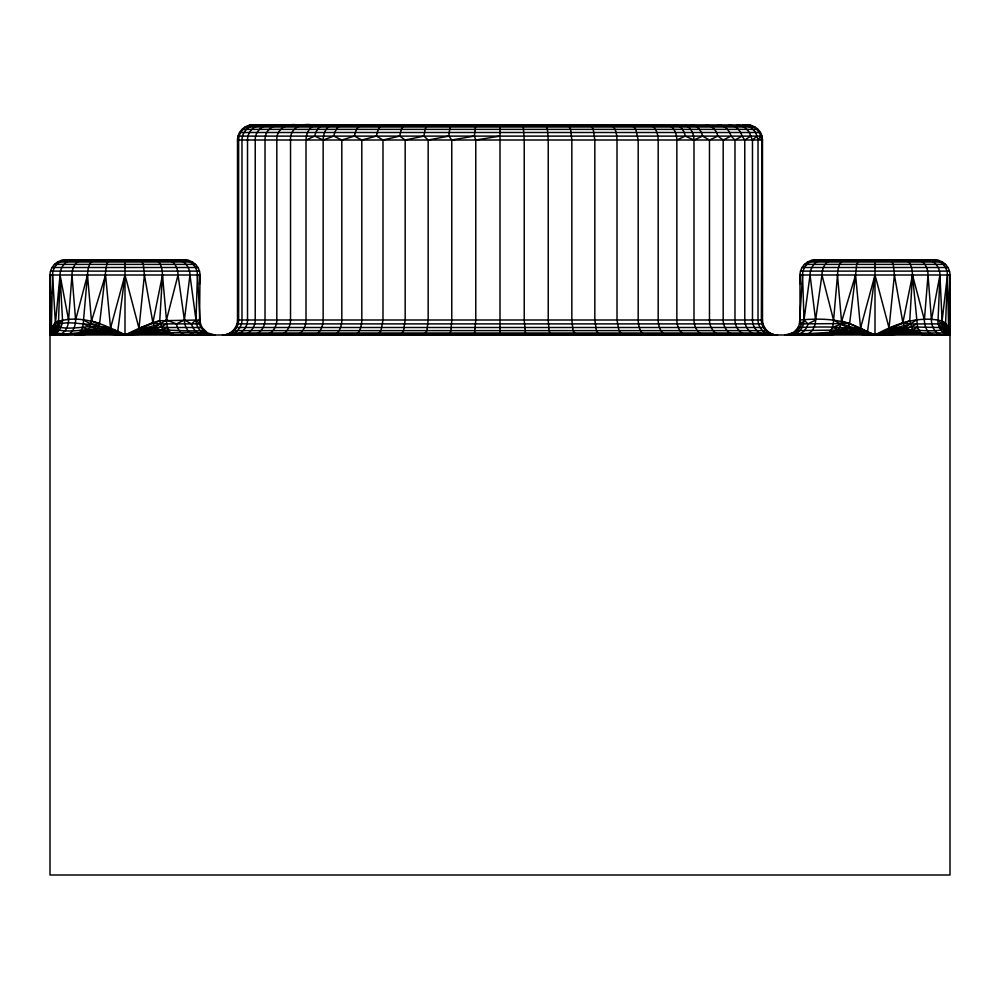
<?xml version="1.0" encoding="UTF-8"?>
<svg xmlns="http://www.w3.org/2000/svg" width="1000" height="1000" viewBox="0 0 1000 1000"><rect width="100%" height="100%" fill="white"/><g stroke="black" fill="none" stroke-linecap="round" stroke-linejoin="round"><path stroke-width="1.5" d="M73.037 260C65.338 260.125 59.95 267.738 60.05 275L58.463 323.975L56.537 329.663L53.238 334.487L50 335L50 275C49.95 266.975 56.975 259.95 65 260L185 260C193.025 259.95 200.05 266.975 200 275L199.5 323.888C201.2 330.225 207.2 334.963 213.787 335M67.05 260C59.1 259.975 52.488 267.162 52.55 275L51.35 329.525L50 335L950 335L950 275C950.05 266.975 943.025 259.95 935 260L815 260C806.975 259.95 799.95 266.975 800 275L800 320C800.088 327.337 794.312 333.55 787.3 335C796.075 336.188 804.175 328.775 804.013 320L810.05 275C809.95 267.738 815.337 260.125 823.037 260M949.513 294.8L950 275L800 275L800.5 284.312M793.487 334.487L808.062 335L845.562 333.475L875 335L890.337 331.75L906.237 331.712L913.65 331.95L922.6 334.487L950 335L948.562 329.35L950 275L950 875L50 875L50 275L200 275L199.5 284.312M926.963 260C934.663 260.125 940.05 267.738 939.95 275L942.087 321.012C941.562 326.712 944.513 332.825 950 335L948.6 328.088L947.45 275C947.513 267.162 940.9 259.975 932.95 260M50.362 332.088L50 335L53.238 331.712L55.05 327.55L60.05 275L62.5 320C62.462 326.05 59.175 332.4 53.238 334.487C77.2 334.925 101.062 332.088 125 335C141.15 330.875 158.763 329.575 174.75 335C152.812 331.35 130.638 337.713 109.162 331.662C91.613 327.85 74.175 336.312 56.25 332.987L54.8 331.95L50 335L50.35 331.463M210.188 335C202.288 335 195.912 327.725 195.987 320L197.45 275C197.512 267.162 190.9 259.975 182.95 260M858.2 333.875L860.55 328.088L875 275L889.45 329.525L910.35 323.975L937.925 323.888L946.413 329.938L949.862 334.387L948.475 333.475L946.762 334.487L943.75 332.987L943.875 329.613L939.175 327.5L911.225 326.975L889.45 329.525L875 335L845.562 333.475L825.25 335C835.925 329.963 848.05 325.975 860.088 329.35C880.138 340.538 903.188 330.175 924.75 335L913.65 331.95C895.475 334.913 876.625 335.325 858.2 333.875C836.587 329 814.463 335.525 792.525 332.987L785.037 335L789.025 334.688M474.4 335L475.775 320L475.775 140L474.325 136.113L475.737 125L750.312 125.512L252.5 125C244.475 124.95 237.45 131.975 237.5 140L237.5 320C237.55 328.025 230.525 335.05 222.5 335M825.25 335L846.513 331.775L875 335C894.175 324.45 915.212 316.65 937.5 320C942.087 324.312 948.562 329.137 950 335C949.762 329.4 947.188 323.75 942.087 321.012L947.45 275L945.525 325.825L947.288 331.775L950 335L949.087 332.762L947.288 331.775L943.75 332.987L941.162 330.613L937.925 323.888L939.95 275L931.438 320C931.388 326.637 935.35 334.625 942.738 335M817.05 260C809.1 259.975 802.487 267.162 802.55 275L799.488 323.888L849.625 323.537L875 335L906.237 331.712L917.562 327.5L912.5 275C912.225 269.587 911.338 261.45 905 260M174.75 335L163.65 331.95L160.35 323.975L159.75 320.737L162.5 275C162.225 269.587 161.337 261.45 155 260M943.75 332.987L920.6 332.987L913.65 331.95L912.337 329.663L909.75 320.737L912.5 275L924.388 320C924.425 326.138 927.2 334.312 934.262 335M859.475 260L856.725 264.387L855.588 275L839.987 327.013L836.275 333.675L829.4 332.987L832.438 327.5L833.263 323.888L837.5 275C837.775 269.587 838.662 261.45 845 260M215 335L207.5 332.987C179.65 332.062 152.7 332.638 125 335C108.75 330.387 91.75 334.513 75.25 335C81.862 333.85 83.35 325.637 83.537 320L87.5 275C87.775 269.587 88.663 261.45 95 260M57.263 335C64.65 334.625 68.612 326.637 68.562 320L71.963 275C71.95 268.612 75.338 260.512 82.575 260M449.012 335L450.962 330.613L451.763 320L451.763 140L448.888 136.113L449.175 132.5L450.25 127.013L451.712 125L475.737 125M924.388 320L928.037 275C928.05 268.612 924.663 260.512 917.425 260M56.25 332.987L56.537 329.663L54.325 329.725L51.112 331.75L50 335L50.35 332.675M71.963 275L75.612 320C75.575 326.138 72.8 334.312 65.738 335M806.8 334.487C812.613 332.287 815.55 325.913 815.6 320L821.963 275C821.95 268.612 825.337 260.512 832.575 260M294.925 335C302.262 334.588 306.05 326.562 306.012 320L306.012 140C306.087 134.25 308.6 127.863 314.225 125.512L451.712 125M140.525 260L143.275 264.387L144.412 275L138.988 328.3L141.275 333.9M890.525 260L893.275 264.387L894.412 275L888.988 328.3L909.75 320.737M424.062 335L426.962 330.613L428.162 320L428.162 140L423.95 136.113L425.075 129.388L427.025 125.512L428.15 125M196.275 335C188.775 334.725 184.325 326.85 184.4 320L189.95 275C190.05 267.738 184.662 260.125 176.962 260M845.562 333.475L849.625 323.537L855.588 275L860.55 328.088L867.487 332.088L866.538 334.387L858.688 332.762M125 275L110.55 328.088L108.2 333.875L116.538 334.387L117.737 331.463L125 275L138.988 328.3L125 335L95.562 333.475L99.625 323.537L106.112 267.5L107.525 262.013L109.475 260M875 275L867.487 332.088M777.5 335C769.062 335.625 761.3 328.475 761.375 320L761.988 136.113C760.238 129.725 754.125 125.037 747.5 125M423.95 136.113L405.175 140L399.738 136.113L401.225 129.388L403.8 125.512L405.288 125M50.3 333.25L50 335L56.537 329.663C79.013 335.087 103.987 321.188 125 335L156.237 331.712L167.562 327.5L202.013 327.5L207.5 332.987M306.012 140L314.75 136.113L323.15 140L333.8 136.113L341.812 140L354.45 136.113L361.812 140L376.5 136.113C377.262 131.95 378.413 125.962 383.325 125M140.8 332.825L157.312 333.475L152.875 322.65L162.5 275L166.462 320C166.637 325.262 167.787 331.488 172.6 334.487L211.112 334.487M916.462 320L910.35 323.975L902.875 322.65L889.45 329.525L890.8 332.825L907.312 333.475L902.875 322.65L912.5 275M354.45 136.113C355.25 131.613 357.238 125.65 362.5 125M75.25 335L86.275 333.675L88.912 329.613L105.588 275L110.55 328.088C94.012 320.312 72.638 315.45 55.375 322.65L51.35 329.525L50 335L50.85 332.825L57.775 326.975C77.625 331.388 99.288 320.5 117.737 331.463M116.538 334.387L125 335L154.362 327.55L166.462 320L178.038 275C178.05 268.612 174.662 260.512 167.425 260M333.8 136.113C334.675 131.287 337.45 125.425 342.987 125M75.612 320L87.5 275L91.487 321.012L99.625 323.537C84.55 327.375 62.075 316.388 51.35 329.525M55.412 325.188L51.275 330.662L50 335L51.312 328.3L50 275L50.487 293.738M314.75 136.113C315.738 130.963 319.225 125.275 324.988 125M810.05 275L815.6 320L808 323.888C806.6 329.812 801.438 334.925 795.138 335M802.55 275L804.013 320C800.325 326.65 796.413 335.35 787.3 335M772.775 335C764.788 335.037 757.962 327.938 758.025 320L758.025 140L760.725 136.113C758.988 129.738 752.925 125.037 746.312 125M52.55 275L55.375 322.65L51.312 328.3L55.375 322.65L58.537 320.737M50.138 334.387L54.8 331.95L50.85 332.825M949.087 332.762L948.475 333.475L945.487 331.85L946.762 334.487M51.112 331.75L62.5 320M204.3 335C198.025 334.913 192.925 329.787 191.537 323.888L195.987 320L189.95 275M766.912 335C758.975 335.012 752.4 327.812 752.475 320L752.475 140L756.95 136.113C755.263 129.8 749.312 125.037 742.75 125M51.275 330.662L55.05 327.55L57.775 326.975L58.837 330.613M758.763 335C750.9 334.975 744.688 327.65 744.775 320L744.775 140L750.713 136.113C749.1 129.9 743.35 125.05 736.838 125M227.225 335C235.212 335.037 242.037 327.938 241.975 320L241.975 140C241.887 132.887 247.213 127.112 253.688 125C245.625 124.875 238.562 131.95 238.625 140L238.625 320C238.675 328 231.7 335.05 223.688 335M330.65 125.512C325.262 128.062 323.263 134.438 323.15 140L323.15 320C323.137 326.213 320.175 334.375 313.05 335M910.35 323.975L904.362 327.55L875 335L847.387 329.938L795.638 330.613M202.013 327.5L200.512 323.888L166.737 323.888L155.262 329.725L140.338 331.75M916.737 323.888L905.263 329.725L890.337 331.75M748.413 335C740.638 334.925 734.887 327.438 734.975 320L734.975 140L742.05 136.113C740.537 130.025 735.062 125.062 728.662 125M314.225 125.512C303.475 122.2 289.688 127.037 290.525 140L290.525 320C290.6 326.887 286.062 334.738 278.55 335M200.512 323.888L200 320L159.75 320.737L152.875 322.65L139.45 329.525L125 335C109.275 333.137 92.812 328.988 77.4 334.487M705.788 125C711.925 125.125 716.587 130.425 717.837 136.113L723.188 140L731.05 136.113L734.975 140M166.462 320L176.462 323.888L184.4 320L191.537 323.888M299.387 125.512C289 122.2 276.188 127.925 276.812 140L276.812 320C276.913 327.175 271.725 334.85 264.062 335M691.325 125C697.288 125.188 701.4 130.675 702.525 136.113L709.475 140L717.837 136.113M286.275 125.512C276.288 122.287 264.538 128.875 265.025 140L265.025 320C265.113 327.438 259.363 334.925 251.588 335M686.95 335C679.825 334.375 676.862 326.213 676.85 320L676.85 140L685.25 136.113L693.988 140L702.525 136.113M274.975 125.512C265.438 122.487 254.875 129.85 255.225 140L255.225 320C255.312 327.65 249.1 334.975 241.238 335M265.587 125.512C256.613 122.863 247.275 130.85 247.525 140L247.525 320C247.6 327.812 241.025 335.012 233.088 335M247.425 126.512L253.688 125M166.737 323.888L160.35 323.975L152.875 322.65L138.988 328.3L159.75 320.737M937.5 320L942.087 321.012L945.575 323.537L948.562 329.35L950 335L948.812 331.662L946.413 329.938L943.875 329.613C926.175 333.062 907.85 327.537 889.9 330.662M399.75 335L401.163 334.487L403.587 330.613L405.175 320L405.175 140M79.4 332.987L88.912 329.613L97.387 329.938M376.312 335L378.038 334.487L381.037 330.613L382.987 320L382.987 140L376.5 136.113M353.913 335C360.4 333.7 361.575 325.525 361.812 320L361.812 140M382.987 140L399.738 136.113M332.775 335C339.613 334.087 341.7 325.863 341.812 320L341.812 140M837.663 331.85L847.387 329.938M428.162 140L448.888 136.113M86.275 333.675L96.512 331.775L109.162 331.662L117.013 333.25M249.688 125.512L252.5 125M160.35 323.975L139.45 329.525L161.225 326.975L167.562 327.5M451.763 140L474.325 136.113M305.675 125.512L308.675 125M937.925 323.888L945.575 323.537L948.6 328.088M475.775 140L500 136.113M290.988 125.512L294.212 125M278.3 125.512L281.725 125M267.75 125.512L271.337 125M259.438 125.512L263.163 125M939.175 327.5L942.75 327.013L945.812 327.962L948.562 329.35L949.638 332.088M253.45 125.512L258.212 125.512M785.037 335L827.4 334.487M252.9 125.512L257.25 125M139.9 330.662C161.412 328.325 182.8 331.925 204.387 330.613M846.513 331.775L859.163 331.662L866.787 333.812M108.2 333.875L116.788 333.812M248.612 125.512L751.388 125.512M245 127.013L755 127.013M241.887 129.388L758.112 129.388M239.513 132.5L760.487 132.5M237.5 140L762.5 140L762.5 320C762.537 326.625 767.225 332.738 773.612 334.487L226.388 334.487M61.112 260.512L188.888 260.512M811.112 260.512L938.888 260.512M57.5 262.013L192.5 262.013M807.5 262.013L942.5 262.013M54.387 264.387L195.613 264.387M804.388 264.387L945.612 264.387M52.013 267.5L197.987 267.5M802.013 267.5L947.987 267.5M50.512 271.112L199.488 271.112M800.512 271.112L949.488 271.112M237.5 320L762.5 320M236.988 323.888L763.012 323.888M235.487 327.5L764.513 327.5M798.012 327.5C823.962 326.875 850.375 325.175 875 335L875 260M233.113 330.613L766.888 330.613M230 332.987L770 332.987M125 260L125 335C111.838 328.612 96.263 330.188 83.263 323.888M718.275 125C724.562 125.087 729.663 130.2 731.05 136.113M735.938 335C728.275 334.85 723.088 327.175 723.188 320L723.188 140M721.45 335C713.938 334.738 709.4 326.887 709.475 320L709.475 140M705.075 335C697.738 334.588 693.95 326.562 693.988 320L693.988 140C693.913 134.25 691.4 127.863 685.775 125.512M675.013 125C680.775 125.275 684.262 130.963 685.25 136.113M186.337 335C180.65 334.675 177.413 328.925 176.462 323.888M657.013 125L659.475 125.512M667.225 335C660.387 334.087 658.3 325.863 658.188 320L658.188 140C658.037 134.625 656.562 128.312 651.488 125.512M637.5 125L639.663 125.512M924.75 335L912.337 329.663M646.087 335C639.6 333.7 638.425 325.525 638.188 320L638.188 140L635.875 129.388L632.337 125.512M616.675 125L618.5 125.512M109.625 330.538L117.25 332.675M623.688 335L621.962 334.487L618.962 330.613L617.013 320L617.013 140C616.763 134.938 616.25 128.95 612.05 125.512M867.25 332.675C847.387 318.825 823.487 317.938 800 320L801.413 323.888M849.625 323.537L841.488 321.012L837.5 275M860.088 329.35L840.85 324.125L833.538 320L821.963 275M838.913 329.613L832.438 327.5L840.85 324.125L848.2 327.962L859.163 331.662M82.438 327.5L88.912 329.613M98.2 327.962L109.162 331.662M594.712 125L596.2 125.512M600.25 335L598.837 334.487L596.413 330.613L594.825 320L594.825 140L593.237 129.388L590.812 125.512M859.625 330.538L867.013 333.25M117.487 332.088C106.562 326.75 93.737 326.662 83.537 320M162.338 329.663L170.6 332.987M55.375 322.65L58.463 323.975L60.825 327.5M571.85 125L572.975 125.512M575.938 335L573.038 330.613L571.838 320L571.838 140L570.638 129.388L568.8 125.512M942.138 324.125L945.525 325.825L948.562 329.35M669.35 125.512C674.737 128.062 676.737 134.438 676.85 140M943.875 329.613L947.288 331.775M548.288 125L549.038 125.512M550.988 335L549.038 330.613L548.237 320L548.237 140L547.425 129.388L546.188 125.512M945.812 327.962L949.65 332.675M804.013 320L808 323.888M195.987 320L199.5 323.888M920.6 332.987L917.562 327.5M742.05 136.113L744.775 140M525.6 335L524.225 320L524.225 140L523.2 125.512M750.713 136.113L752.475 140M890.8 332.825L891.275 333.9M948.637 330.538L949.7 333.25M756.95 136.113L758.025 140M949.475 332.312L950 335M60.05 275L68.562 320M894.412 275L902.875 322.65M144.412 275L152.875 322.65M760.725 136.113L761.375 140M238.412 138.7L238.012 136.113L761.988 136.113L762.5 140M178.038 275L184.4 320M928.037 275L931.438 320M197.45 275L200 320M500 125L500 335"/></g></svg>
